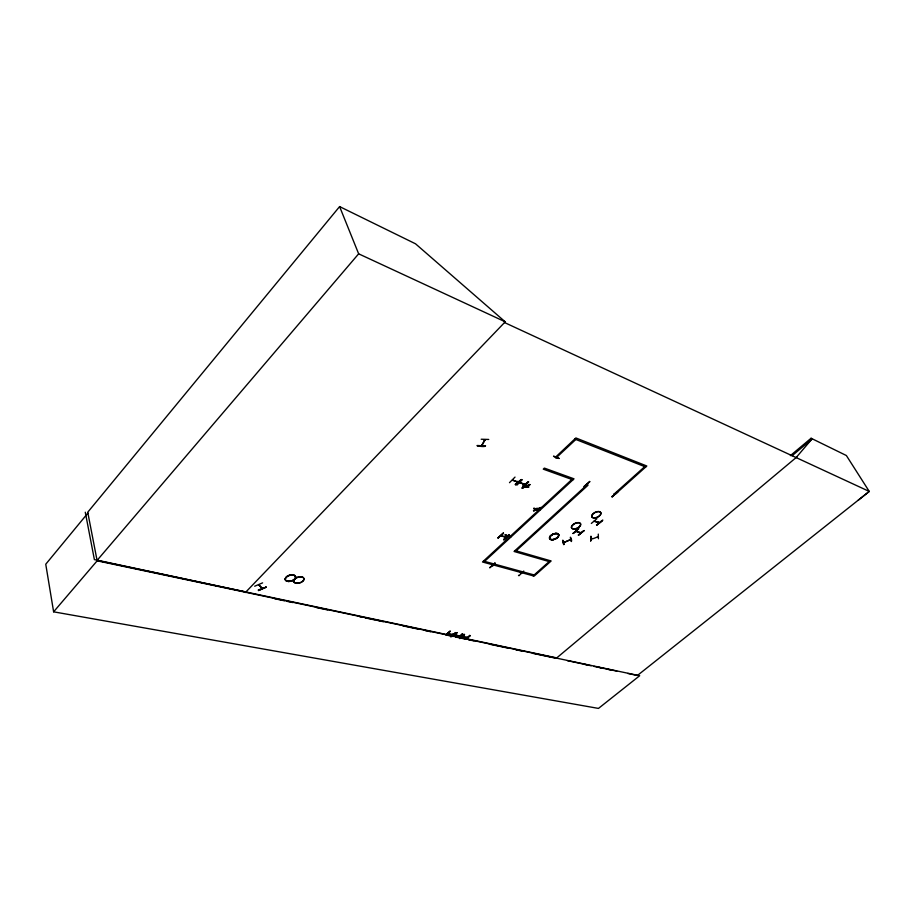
<?xml version="1.0" encoding="UTF-8"?>
<svg xmlns="http://www.w3.org/2000/svg" width="915" height="915" viewBox="0 0 915 915"><rect width="100%" height="100%" fill="white"/><g stroke="black" fill="none" stroke-linecap="round" stroke-linejoin="round"><path stroke-width="1.37" d="M590.735 536.613L590.713 540.925M591.033 536.51L590.69 540.971L590.964 536.213M562.588 540.662L563.731 544.654L562.851 540.182M564.052 544.459L562.885 540.513M452.479 634.038C454.515 636.142 445.994 633.5 448.396 633.535M453.222 634.587L447.973 633.443M454.824 635.113L455.418 634.667M460.268 636.051L454.995 634.964M467.439 637.789L462.212 636.703L462.807 636.245M467.611 637.652L462.43 636.52M591.582 538.043C589.123 541.12 600.526 535.366 597.541 536.945M258.979 585.165L262.376 588.505L258.888 584.731M597.564 536.739L598.17 536.556M598.421 538.741L598.284 534.097M492.419 565.653L493.208 565.63L492.602 565.493M501.18 535.527L501.1 535.584M505.732 537.357L506.418 537.197M512.297 480.249L518.073 482.216M506.418 537.265L501.031 535.607M517.433 481.359L517.501 482.011M519.766 482.765L525.359 484.733M520.452 482.697L520.315 482.297M525.542 484.504L519.88 482.514M581.231 532.724L576.404 531.512L576.496 530.906M586.927 484.401L587.51 483.966M586.984 484.401L587.727 484.367M594.201 521.31L599.188 522.9L598.479 522.316M599.371 522.717L594.384 521.081M613.942 493.745L614.137 493.574M485.362 446.223C465.769 443.901 486.769 448.339 485.396 445.594M482.125 445.25L481.473 445.822L484.824 439.692M481.77 445.857L485.133 439.726L484.481 440.252M525.873 486.746L526.445 486.849M455.155 634.941L460.073 636.257L459.524 635.548M500.745 535.767L506.189 537.482M525.931 486.059L526.765 485.568L525.988 486.002L526.354 485.03M555.851 458.129L575.844 439.463M536.773 509.518L536.224 509.998L536.831 509.449M598.662 522.762L598.662 522.145M564.383 542.309L564.166 541.714M481.199 439.234L488.736 439.452M528.71 486.734C529.167 488.084 522.099 486.265 523.025 484.744M510.684 536.407L510.536 537.025L505.24 535.058M510.536 537.014L505.172 534.726M510.742 536.785L505.229 535.092M536.362 509.907L536.636 509.381M484.595 439.623L484.721 440.39L484.561 439.623M484.881 440.264L484.172 439.738M858.087 500.345L869.25 491.435L504.44 322.515L505.137 321.771L415.524 243.802L339.602 206.584L87.737 512.217L97.15 560.826L53.619 611.826L598.467 708.416L639.665 675.739L97.15 560.826M87.909 513.086L45.75 564.223L53.619 611.826M339.602 206.584L358.646 253.821L97.07 560.415L556.755 657.896M796.13 457.569L811.719 439.28L811.079 438.251L790.366 455.647M245.38 592.52L505.229 321.817L358.646 253.821M509.495 482.674L515.019 477.092M512.64 480.009L512.938 479.78M515.397 484.721L521.287 479.551L515.214 484.401M515.671 484.836L521.264 479.54M516.895 485.144L522.408 479.632M522.705 487.157C540.651 470.939 510.501 498.847 528.149 481.633M571.875 479.46L482.502 561.993L534.177 576.107L551.162 560.975L515.065 550.556M484.573 561.375L574.025 478.831L544.368 468.103L543.258 469.143L572.927 479.837M498.115 538.054L503.422 533.171M503.502 533.239L497.886 538.031L503.353 532.896M533.834 508.145L539.747 510.021M503.593 539.45L508.934 534.635M504.039 539.884L509.323 535L503.742 539.793M533.994 508.5L539.495 510.227M516.117 550.853L587.979 485.259L586.95 484.893L514.058 551.471L549.172 561.581M495.004 563.171L489.811 567.552M489.868 567.826L494.935 562.897M589.855 481.713L583.93 486.677L589.66 481.382M446.108 634.69L450.031 631.064M446.097 634.724L450.089 631.339M446.394 634.793L450.157 631.396M450.798 636.76L455.784 632.597L452.033 635.982M451.049 636.783L455.773 632.574M453.211 636.234L456.974 632.825M453.417 636.234L457.134 632.585M644.732 466.627L614.628 493.597L615.623 493.951L646.825 466.01L575.89 437.953L555.405 457.283L556.412 457.626M573.087 533.479L578.6 528.779M578.623 528.767L573.087 533.514L578.532 528.504M520.509 572.721L520.338 572.87M462.796 634.072L459.033 637.435L462.407 633.729M464.374 634.415L459.685 638.601L464.58 634.427L460.897 637.858M591.33 523.437L596.923 518.691M578.52 535.195L584.067 530.574L578.314 534.875M578.474 535.218L584.056 530.551M533.182 575.832L550.167 560.689M594.281 521.31L594.75 520.841M523.757 571.063L518.919 575.729L518.496 575.306M617.865 491.881L612.295 496.856L611.849 496.433M466.375 638.979L470.138 635.662M596.649 525.221C607.549 515.191 601.704 522.534 596.489 524.89M602.299 520.521L596.66 525.187M792.024 455.807L811.719 439.28M796.759 457.043L556.263 658.308L532.564 653.299M580.991 532.953L575.993 531.318M520.692 573.145L521.184 573.248M521.001 573.453L521.093 573.453M522.156 488.233L529.842 484.698M529.888 484.79L522.076 488.072L529.728 484.435M526.056 487.089L526.171 486.494M533.708 510.925L541.177 507.516L533.445 510.364M533.685 510.879L541.154 507.448M254.679 586.229L262.616 582.866M258.522 590.552L266.276 587.098L258.236 589.969M258.499 590.495L266.276 587.087M591.124 538.626L591.776 538.455M571.418 541.543C568.375 531.97 572.893 541.257 571.223 541.291M563.617 542.606L570.651 539.587M553.747 456.162L558.939 458.278M553.529 456.356L559.134 458.529M467.359 637.789L466.867 637.115M512.583 480.009L518.21 482.011M563.697 542.572L570.811 539.541M477.641 445.685L485.488 445.902M274.66 598.719L284.416 600.778M287.207 601.372L292.777 602.55M316.476 607.571L327.627 609.928M359.698 616.71L362.489 617.305M365.268 617.899L375.024 619.958M377.815 620.553L383.396 621.731M402.909 625.86L418.247 629.108M425.212 630.584L430.793 631.762M446.131 635.01L453.097 636.485M455.887 637.069L465.644 639.139M468.434 639.722L474.004 640.912M489.342 644.149L508.866 648.277M515.831 649.753L521.413 650.942M567.266 660.641L586.515 664.713M597.518 667.046L616.779 671.118M627.782 673.451L637.4 675.487L869.25 491.435L846.364 455.521L811.079 438.251M245.906 591.971L94.382 559.591L85.278 512.206M584.182 664.279L591.159 665.777M593.949 666.372L603.728 668.453M606.519 669.059L612.101 670.249M470.161 635.696L466.124 638.967L469.75 635.307M483.497 561.078L534.166 574.963M523.106 485.087L528.79 487.077M525.542 484.435L524.569 484.046M574.746 439.028L645.704 467.016M572.824 524.833L572.847 524.844A4.93 2.631 -24.7 0 0 574.803 529.007A4.93 2.631 -24.7 0 0 580.59 523.837A4.93 2.631 -24.7 0 0 572.916 524.855L572.801 524.787M484.195 439.657L484.481 440.321M537.048 508.054L537.505 508.82M462.544 633.981L458.792 637.343L462.544 633.981M617.602 491.732L612.043 496.731L617.602 491.732M296.986 583.37A5.33 2.974 -16.7 0 0 303.974 578.646A5.33 2.974 -16.7 0 0 295.602 578.406A5.33 2.974 -16.7 0 0 296.986 583.37M296.918 583.221A5.364 2.997 -16.7 0 0 303.952 578.463A5.364 2.997 -16.7 0 0 295.522 578.223A5.364 2.997 -16.7 0 0 296.918 583.221M288.591 581.482A5.387 3.008 -16.4 0 0 295.614 576.713A5.387 3.008 -16.4 0 0 287.15 576.473A5.387 3.008 -16.4 0 0 288.591 581.482A5.376 3.008 -16.4 0 0 295.602 576.725A5.376 3.008 -16.4 0 0 287.15 576.484A5.376 3.008 -16.4 0 0 288.591 581.482M288.534 581.334A5.399 3.02 -16.4 0 0 295.591 576.542A5.399 3.02 -16.4 0 0 287.081 576.301A5.399 3.02 -16.4 0 0 288.534 581.334M595.013 517.981A4.952 2.642 -25.4 0 0 600.869 512.766A4.952 2.642 -25.4 0 0 593.229 513.761A4.952 2.642 -25.4 0 0 595.013 517.981M594.944 517.856A4.975 2.665 -25.4 0 0 600.823 512.606A4.975 2.665 -25.4 0 0 593.137 513.601A4.975 2.665 -25.4 0 0 594.944 517.856M574.734 528.87A4.964 2.653 -24.7 0 0 580.545 523.677A4.964 2.653 -24.7 0 0 572.824 524.695A4.964 2.653 -24.7 0 0 574.734 528.87M551.802 539.736A4.93 2.631 -24.1 0 0 558.768 535.229A4.93 2.631 -24.1 0 0 551.859 534.863A4.93 2.631 -24.1 0 0 551.802 539.736A4.93 2.631 -24.1 0 0 558.779 535.252A4.918 2.631 -24.1 0 0 551.871 534.875A4.93 2.631 -24.1 0 0 551.802 539.747A4.918 2.631 -24.1 0 0 558.768 535.241A4.93 2.631 -24.1 0 0 551.871 534.875A4.918 2.631 -24.1 0 0 551.802 539.736M551.722 539.61A4.952 2.642 -24.1 0 0 558.722 535.081A4.952 2.642 -24.1 0 0 551.791 534.715A4.952 2.642 -24.1 0 0 551.722 539.61"/></g></svg>
